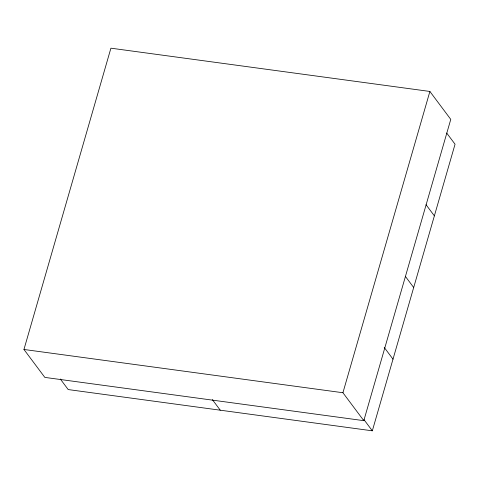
<?xml version="1.0" encoding="UTF-8"?>
<svg xmlns="http://www.w3.org/2000/svg" width="479" height="479" viewBox="0 0 479 479"><rect width="100%" height="100%" fill="white"/><g stroke="black" fill="none" stroke-linecap="round" stroke-linejoin="round"><path stroke-width="0.72" d="M23.95 349.472L110.912 48.181L429.891 91.453L450.769 119.379L363.806 420.664L44.828 377.398L23.95 349.472L342.928 392.738L363.806 420.664M342.928 392.738L429.891 91.453M60.312 379.003L68.204 389.565L372.327 430.819L455.05 144.215L446.715 133.066M426.035 204.713L434.369 215.861M405.354 276.365L413.688 287.514M384.236 347.431L393.008 359.166M363.992 419.67L372.327 430.819M212.371 399.63L220.268 410.192"/></g></svg>
